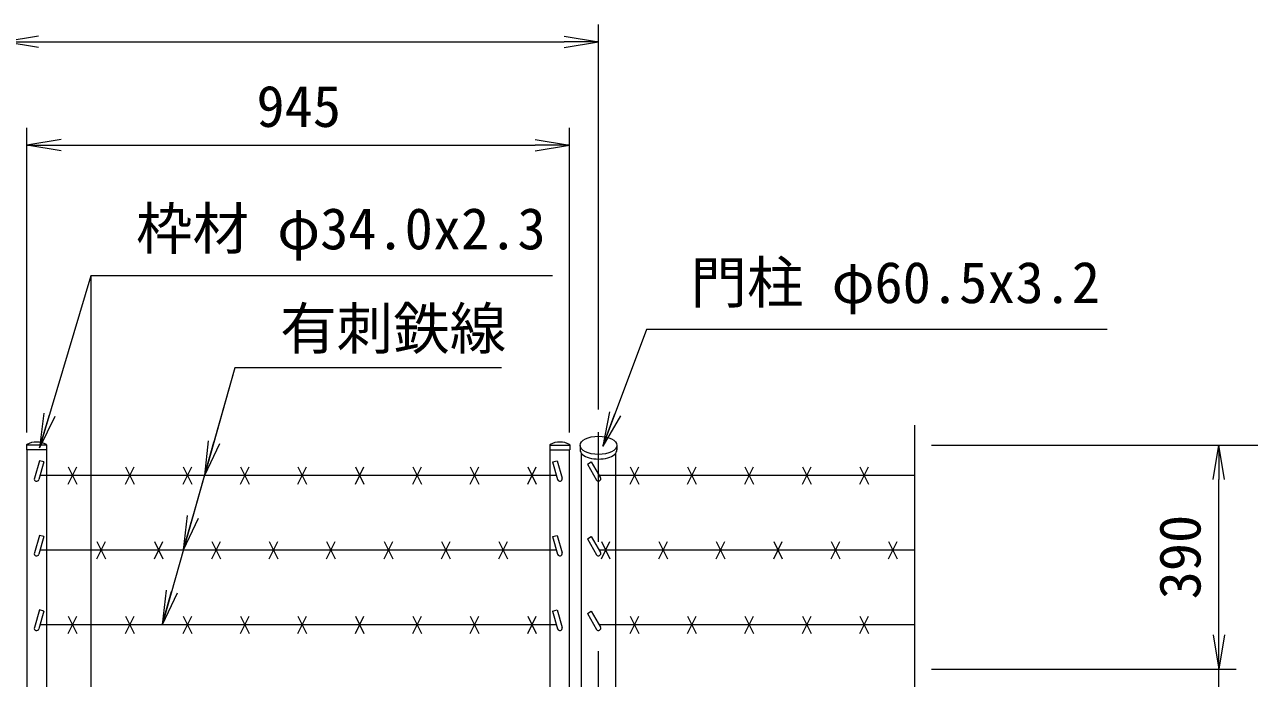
# Model space of a CAD drawing. Units: millimetres, scale not verified. Extents: x -6300 to 6300, y -4455 to 4455.
# Drawn here: x -4457 to -2324, y 1015 to 2153 of the extents above; entities that cross this region are included whole.
import ezdxf
from ezdxf.enums import TextEntityAlignment as Align

# ---------------------------------------------------------------- set-up
doc = ezdxf.new("R2010")
doc.units = ezdxf.units.MM
doc.header["$LTSCALE"] = 30
doc.linetypes.add('USER1', pattern=[50.8, 31.75, -6.35, 6.35, -6.35])
for name, color, linetype, lineweight in [('0-1_D-STR1', 1, 'Continuous', 18), ('0-2_D-STR3', 3, 'Continuous', 13), ('0-3_D-BMK', 2, 'USER1', 13), ('0-6_D-STR-TXT', 7, 'Continuous', 9), ('0-7_D-STR-DIM', 7, 'Continuous', 9), ('0-8_0', 7, 'Continuous', 9)]:
    doc.layers.add(name, color=color, linetype=linetype, lineweight=lineweight)
doc.styles.add('ＭＳ ゴシック', font='')
doc.styles.get('ＭＳ ゴシック').set_extended_font_data('MS Gothic')

# ---------------------------------------------------------------- blocks, each defined once
blk = doc.blocks.new('ﾐ_f______Open')
at = {"layer": '0-8_0'}
blk.add_line((-30, 5), (0, 0), dxfattribs=at)
blk.add_lwpolyline([(-30, -5), (0, 0), (-30, 0)], dxfattribs=at)

msp = doc.modelspace()

# ---------------------------------------------------------------- linework, layer by layer
at = {"layer": '0-1_D-STR1'}
for p, q in [((-4452.99, 1421.28), (-4452.99, 1412.95)), ((-4417.99, 1420.95), (-4452.99, 1420.95)), ((-4417.99, 1412.95), (-4452.99, 1412.95)), ((-4452.49, 1412.95), (-4452.49, -26.05)), ((-4418.49, 1412.95), (-4418.49, 950.95)), ((-4417.99, 1421.28), (-4417.99, 1412.95)), ((-3541.99, 1421.28), (-3541.99, 1412.95)), ((-3541.99, 1420.95), (-3506.99, 1420.95)), ((-3541.99, 1412.95), (-3506.99, 1412.95)), ((-3541.49, 950.95), (-3541.49, 1412.95)), ((-3507.49, -1019.05), (-3507.49, 1412.95)), ((-3506.99, 1421.28), (-3506.99, 1412.95)), ((-3489.34, 1420.66), (-3489.34, 1412.7)), ((-3425.14, 1420.66), (-3425.14, 1412.7)), ((-3426.99, 950.95), (-3426.99, 1407.39))]:
    msp.add_line(p, q, dxfattribs=at)
msp.add_lwpolyline([(-3487.49, 1407.39), (-3487.49, -1399.05), (-3426.99, -1399.05), (-3426.99, -1019.05)], dxfattribs=at)
for centre, radius, start, end in [((-4451.99, 1421.28), 1, 122.29827, 180), ((-4435.49, 1390.73), 35.72, 61.52136, 118.47864), ((-4418.99, 1421.28), 1, 0, 57.70173), ((-3540.99, 1421.28), 1, 122.29827, 180), ((-3524.49, 1390.73), 35.72, 61.52136, 118.47864), ((-3507.99, 1421.28), 1, 0, 57.70173)]:
    msp.add_arc(centre, radius, start, end, dxfattribs=at)
msp.add_ellipse((-3457.24, 1420.66), major_axis=(-32.1, 0), ratio=0.494803, dxfattribs=at)
msp.add_ellipse((-3457.24, 1412.7), major_axis=(-32.1, 0), ratio=0.494803, start_param=6.2831853, end_param=9.424778, dxfattribs=at)
at = {"layer": '0-2_D-STR3'}
for p, q in [((-4430.62, 1393.97), (-4439.34, 1363.33)), ((-4422.93, 1391.78), (-4431.65, 1361.14)), ((-4422.93, 1391.78), (-4430.62, 1393.97)), ((-3537.06, 1391.78), (-3529.37, 1393.97)), ((-3537.06, 1391.78), (-3528.34, 1361.14)), ((-3529.37, 1393.97), (-3520.65, 1363.33)), ((-3476.64, 1387.83), (-3469.71, 1391.83)), ((-3476.64, 1387.83), (-3460.71, 1360.24)), ((-3469.71, 1391.83), (-3453.78, 1364.24)), ((-3530.36, 1368.24), (-4429.63, 1368.24)), ((-4380.49, 1353.24), (-4365.49, 1383.24)), ((-4380.49, 1383.24), (-4365.49, 1353.24)), ((-4280.49, 1353.24), (-4265.49, 1383.24)), ((-4280.49, 1383.24), (-4265.49, 1353.24)), ((-4180.49, 1353.24), (-4165.49, 1383.24)), ((-4180.49, 1383.24), (-4165.49, 1353.24)), ((-4080.49, 1353.24), (-4065.49, 1383.24)), ((-4080.49, 1383.24), (-4065.49, 1353.24)), ((-3980.49, 1353.24), (-3965.49, 1383.24)), ((-3980.49, 1383.24), (-3965.49, 1353.24)), ((-3880.49, 1353.24), (-3865.49, 1383.24)), ((-3880.49, 1383.24), (-3865.49, 1353.24)), ((-3780.49, 1353.24), (-3765.49, 1383.24)), ((-3780.49, 1383.24), (-3765.49, 1353.24)), ((-3680.49, 1353.24), (-3665.49, 1383.24)), ((-3680.49, 1383.24), (-3665.49, 1353.24)), ((-3580.49, 1353.24), (-3565.49, 1383.24)), ((-3580.49, 1383.24), (-3565.49, 1353.24)), ((-2907.24, 1368.24), (-3456.09, 1368.24)), ((-3402.24, 1353.24), (-3387.24, 1383.24)), ((-3402.24, 1383.24), (-3387.24, 1353.24)), ((-3302.24, 1353.24), (-3287.24, 1383.24)), ((-3302.24, 1383.24), (-3287.24, 1353.24)), ((-3202.24, 1353.24), (-3187.24, 1383.24)), ((-3202.24, 1383.24), (-3187.24, 1353.24)), ((-3102.24, 1353.24), (-3087.24, 1383.24)), ((-3102.24, 1383.24), (-3087.24, 1353.24)), ((-3102.24, 1353.24), (-3087.24, 1383.24)), ((-3102.24, 1383.24), (-3087.24, 1353.24)), ((-3002.24, 1353.24), (-2987.24, 1383.24)), ((-3002.24, 1383.24), (-2987.24, 1353.24)), ((-4430.62, 1264.07), (-4439.34, 1233.43)), ((-4422.93, 1261.88), (-4431.65, 1231.24)), ((-4422.93, 1261.88), (-4430.62, 1264.07)), ((-3537.06, 1261.88), (-3529.37, 1264.07)), ((-3537.06, 1261.88), (-3528.34, 1231.24)), ((-3529.37, 1264.07), (-3520.65, 1233.43)), ((-3476.64, 1257.92), (-3469.71, 1261.92)), ((-3469.71, 1261.92), (-3453.78, 1234.33)), ((-3530.36, 1238.33), (-4429.63, 1238.33)), ((-4330.49, 1223.33), (-4315.49, 1253.33)), ((-4330.49, 1253.33), (-4315.49, 1223.33)), ((-4230.49, 1223.33), (-4215.49, 1253.33)), ((-4230.49, 1253.33), (-4215.49, 1223.33)), ((-4130.49, 1223.33), (-4115.49, 1253.33)), ((-4130.49, 1253.33), (-4115.49, 1223.33)), ((-4030.49, 1223.33), (-4015.49, 1253.33)), ((-4030.49, 1253.33), (-4015.49, 1223.33)), ((-3930.49, 1223.33), (-3915.49, 1253.33)), ((-3930.49, 1253.33), (-3915.49, 1223.33)), ((-3830.49, 1223.33), (-3815.49, 1253.33)), ((-3830.49, 1253.33), (-3815.49, 1223.33)), ((-3730.49, 1223.33), (-3715.49, 1253.33)), ((-3730.49, 1253.33), (-3715.49, 1223.33)), ((-3630.49, 1223.33), (-3615.49, 1253.33)), ((-3630.49, 1253.33), (-3615.49, 1223.33)), ((-3476.64, 1257.92), (-3460.71, 1230.33)), ((-2907.24, 1238.33), (-3456.09, 1238.33)), ((-3452.24, 1223.33), (-3437.24, 1253.33)), ((-3452.24, 1253.33), (-3437.24, 1223.33)), ((-3352.24, 1223.33), (-3337.24, 1253.33)), ((-3352.24, 1253.33), (-3337.24, 1223.33)), ((-3252.24, 1223.33), (-3237.24, 1253.33)), ((-3252.24, 1253.33), (-3237.24, 1223.33)), ((-3152.24, 1223.33), (-3137.24, 1253.33)), ((-3152.24, 1253.33), (-3137.24, 1223.33)), ((-3152.24, 1223.33), (-3137.24, 1253.33)), ((-3152.24, 1253.33), (-3137.24, 1223.33)), ((-3052.24, 1223.33), (-3037.24, 1253.33)), ((-3052.24, 1253.33), (-3037.24, 1223.33)), ((-2952.24, 1223.33), (-2937.24, 1253.33)), ((-2952.24, 1253.33), (-2937.24, 1223.33)), ((-4430.62, 1134.16), (-4439.34, 1103.52)), ((-4422.93, 1131.97), (-4431.65, 1101.33)), ((-4422.93, 1131.97), (-4430.62, 1134.16)), ((-3537.06, 1131.97), (-3529.37, 1134.16)), ((-3537.06, 1131.97), (-3528.34, 1101.33)), ((-3529.37, 1134.16), (-3520.65, 1103.52)), ((-3476.64, 1128.02), (-3469.71, 1132.02)), ((-3469.71, 1132.02), (-3453.78, 1104.43)), ((-4380.49, 1093.43), (-4365.49, 1123.43)), ((-4380.49, 1123.43), (-4365.49, 1093.43)), ((-4280.49, 1093.43), (-4265.49, 1123.43)), ((-4280.49, 1123.43), (-4265.49, 1093.43)), ((-4180.49, 1093.43), (-4165.49, 1123.43)), ((-4180.49, 1123.43), (-4165.49, 1093.43)), ((-4080.49, 1093.43), (-4065.49, 1123.43)), ((-4080.49, 1123.43), (-4065.49, 1093.43)), ((-3980.49, 1093.43), (-3965.49, 1123.43)), ((-3980.49, 1123.43), (-3965.49, 1093.43)), ((-3880.49, 1093.43), (-3865.49, 1123.43)), ((-3880.49, 1123.43), (-3865.49, 1093.43)), ((-3780.49, 1093.43), (-3765.49, 1123.43)), ((-3780.49, 1123.43), (-3765.49, 1093.43)), ((-3680.49, 1093.43), (-3665.49, 1123.43)), ((-3680.49, 1123.43), (-3665.49, 1093.43)), ((-3580.49, 1093.43), (-3565.49, 1123.43)), ((-3580.49, 1123.43), (-3565.49, 1093.43)), ((-3476.64, 1128.02), (-3460.71, 1100.43)), ((-3402.24, 1093.43), (-3387.24, 1123.43)), ((-3402.24, 1123.43), (-3387.24, 1093.43)), ((-3302.24, 1093.43), (-3287.24, 1123.43)), ((-3302.24, 1123.43), (-3287.24, 1093.43)), ((-3202.24, 1093.43), (-3187.24, 1123.43)), ((-3202.24, 1123.43), (-3187.24, 1093.43)), ((-3102.24, 1093.43), (-3087.24, 1123.43)), ((-3102.24, 1123.43), (-3087.24, 1093.43)), ((-3102.24, 1093.43), (-3087.24, 1123.43)), ((-3102.24, 1123.43), (-3087.24, 1093.43)), ((-3002.24, 1093.43), (-2987.24, 1123.43)), ((-3002.24, 1123.43), (-2987.24, 1093.43)), ((-3530.36, 1108.43), (-4429.63, 1108.43)), ((-2907.24, 1108.43), (-3456.09, 1108.43))]:
    msp.add_line(p, q, dxfattribs=at)
for centre, start, end in [((-4435.49, 1362.24), 164.11158, 344.11158), ((-3524.49, 1362.24), 195.88842, 15.88842), ((-3457.24, 1362.24), 210, 30), ((-4435.49, 1232.33), 164.11158, 344.11158), ((-3524.49, 1232.33), 195.88842, 15.88842), ((-3457.24, 1232.33), 210, 30), ((-4435.49, 1102.43), 164.11158, 344.11158), ((-3524.49, 1102.43), 195.88842, 15.88842), ((-3457.24, 1102.43), 210, 30)]:
    msp.add_arc(centre, 4, start, end, dxfattribs=at)
at = {"layer": '0-3_D-BMK'}
msp.add_line((-3457.24, -1414.05), (-3457.24, 1452.95), dxfattribs=at)
at = {"layer": '0-6_D-STR-TXT'}
for p, q in [((-4341.04, 1715.89), (-4341.04, 941)), ((-4090.15, 1555.48), (-4179.57, 1240.26)), ((-4090.15, 1555.48), (-4142.72, 1370.16))]:
    msp.add_line(p, q, dxfattribs=at)
for points in [[(-3537.12, 1715.89), (-4341.04, 1715.89), (-4429.85, 1418.2)], [(-2571.47, 1622.45), (-3373.49, 1622.45), (-3448.89, 1421.18)], [(-3625.83, 1555.48), (-4090.15, 1555.48), (-4216.42, 1110.35)]]:
    msp.add_lwpolyline(points, dxfattribs=at)
at = {"layer": '0-7_D-STR-DIM'}
for p, q in [((-3457.24, 1482.95), (-3457.24, 2152.95)), ((-4432.24, 2122.95), (-3517.24, 2122.95)), ((-4452.49, 1442.95), (-4452.49, 1972.95)), ((-3507.49, 1442.95), (-3507.49, 1972.95)), ((-4392.49, 1942.95), (-3567.49, 1942.95)), ((-2907.24, 1455.95), (-2907.24, -8.4)), ((-2877.24, 1420.95), (-2167.24, 1420.95)), ((-2877.24, 1420.95), (-2347.24, 1420.95)), ((-2377.24, 1090.95), (-2377.24, 1360.95)), ((-2377.24, 1090.95), (-2377.24, 1150.95)), ((-2877.24, 1030.95), (-2347.24, 1030.95)), ((-2877.24, 1030.95), (-2347.24, 1030.95)), ((-2377.24, 950.95), (-2377.24, 1030.95))]:
    msp.add_line(p, q, dxfattribs=at)

# ---------------------------------------------------------------- block references
at = {"layer": '0-6_D-STR-TXT', "xscale": 2, "yscale": 2}
for p, rotation in [((-4430.42, 1416.29), 253.38908), ((-3449.59, 1419.31), 249.46512), ((-4143.27, 1368.24), 254.16392), ((-4180.12, 1238.33), 254.16392), ((-4216.96, 1108.43), 254.16392)]:
    msp.add_blockref('ﾐ_f______Open', p, dxfattribs=dict(at, rotation=rotation))
at = {"layer": '0-7_D-STR-DIM', "xscale": 2, "yscale": 2}
for p, rotation in [((-4492.24, 2122.95), 180), ((-4452.49, 1942.95), 180), ((-2377.24, 1420.95), 90), ((-2377.24, 1030.95), 270), ((-2377.24, 1030.95), 270)]:
    msp.add_blockref('ﾐ_f______Open', p, dxfattribs=dict(at, rotation=rotation))
for p in [(-3457.24, 2122.95), (-3507.49, 1942.95)]:
    msp.add_blockref('ﾐ_f______Open', p, dxfattribs=at)

# ---------------------------------------------------------------- texts
at = {"layer": '0-6_D-STR-TXT', "style": 'ＭＳ ゴシック'}
for s, p in [('枠材 φ34.0x2.3', (-4262.37, 1740.1)), ('門柱 φ60.5x3.2', (-3297.11, 1646.47)), ('有刺鉄線', (-4011.48, 1566.24))]:
    msp.add_text(s, height=72.14, dxfattribs=at).set_placement(p, align=Align.BOTTOM_LEFT)
at = {"layer": '0-7_D-STR-DIM', "style": 'ＭＳ ゴシック'}
msp.add_text('945', height=72.14, dxfattribs=at).set_placement((-4052.71, 1953.07), align=Align.BOTTOM_LEFT)
msp.add_text('390', height=72.14, rotation=90, dxfattribs=at).set_placement((-2387.37, 1152.64), align=Align.BOTTOM_LEFT)

doc.saveas('drawing.dxf')
